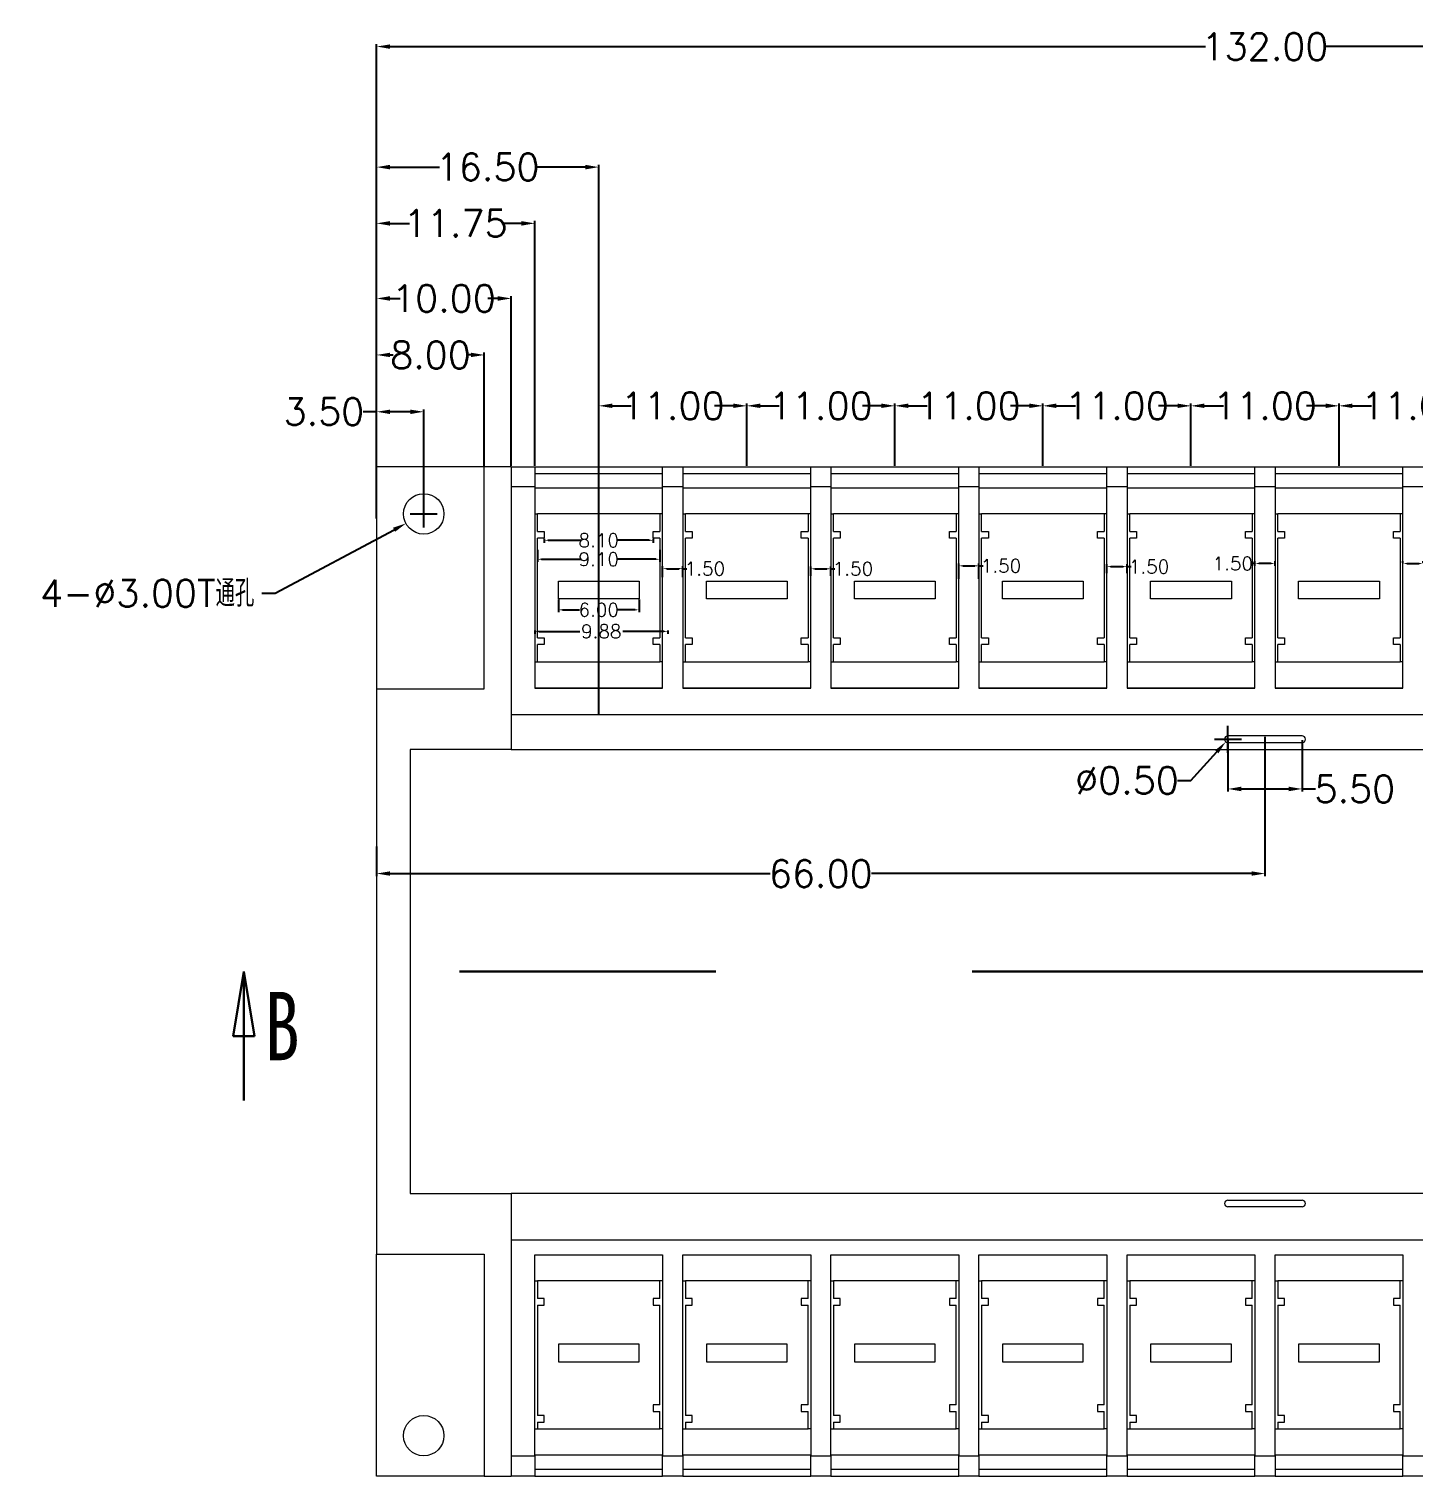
# Model space of a CAD drawing. Header units: inches. Extents: x 2858 to 4955, y 1126 to 1648.
# Drawn here: x 3045 to 3147.8, y 1425.4 to 1533 of the extents above; entities that cross this region are included whole.
import ezdxf

# ---------------------------------------------------------------- set-up
doc = ezdxf.new("R2010")
doc.units = ezdxf.units.IN
doc.header["$LTSCALE"] = 15
doc.linetypes.add('PHANTOM', pattern=[12.7, 6.35, -1.27, 1.27, -1.27, 1.27, -1.27])
doc.styles.add('SLDTEXTSTYLE0', font='TXT', dxfattribs={"width": 0.75})
doc.styles.get("Standard").update_dxf_attribs({"font": 'txt', "bigfont": 'gbcbig.shx'})
doc.dimstyles.new('1.5', dxfattribs={"dimtxt": 1, "dimasz": 0.3, "dimexe": 0.18, "dimexo": 0.0625, "dimgap": 0.09, "dimtad": 0, "dimtih": 1, "dimtoh": 1, "dimzin": 0, "dimdsep": 46, "dimtxsty": 'Standard', "dimcen": 0, "dimadec": 0, "dimazin": 2, "dimtfac": 1, "dimtofl": 0, "dimtmove": 0, "dimatfit": 3, "dimfxl": 1, "dimtolj": 1, "dimtzin": 0, "dimarcsym": 0})
doc.dimstyles.new('2.5', dxfattribs={"dimtxt": 2, "dimasz": 1, "dimexe": 0.18, "dimexo": 0.0625, "dimgap": 0.09, "dimtad": 0, "dimtih": 1, "dimtoh": 1, "dimzin": 0, "dimdsep": 46, "dimtxsty": 'Standard', "dimcen": 1, "dimadec": 0, "dimazin": 2, "dimtfac": 1, "dimtofl": 0, "dimtmove": 0, "dimatfit": 3, "dimfxl": 1, "dimtolj": 1, "dimtzin": 0, "dimarcsym": 0})

# ---------------------------------------------------------------- blocks, each defined once
blk = doc.blocks.new('_CLOSED')
at = {"color": 0, "linetype": 'ByBlock', "lineweight": -2}
for p, q in [((-1, 0.166667), (0, 0)), ((-1, 0.166667), (-1, -0.166667)), ((0, 0), (-1, -0.166667)), ((0, 0), (-1, 0))]:
    blk.add_line(p, q, dxfattribs=at)
blk = doc.blocks.new('*D391')
at = {"color": 0, "lineweight": -2}
for p, q in [((3070.83, 1500.49), (3070.83, 1531.84)), ((3071.83, 1531.66), (3132.41, 1531.66)), ((3201.83, 1531.66), (3141.25, 1531.66)), ((3202.83, 1499.3), (3202.83, 1531.84))]:
    blk.add_line(p, q, dxfattribs=at)
at = {"color": 0}
for points in [[(3071.83, 1531.82), (3071.83, 1531.49), (3070.83, 1531.66)], [(3201.83, 1531.82), (3201.83, 1531.49), (3202.83, 1531.66)]]:
    blk.add_solid(points, dxfattribs=at)
at = {"layer": 'Defpoints', "color": 0}
for p in [(3202.83, 1531.66), (3070.83, 1500.43), (3202.83, 1499.24)]:
    blk.add_point(p, dxfattribs=at)
at = {"color": 0, "insert": (3136.83, 1531.66), "char_height": 2, "attachment_point": 5}
blk.add_mtext('\\A1;132.00', dxfattribs=at)
blk = doc.blocks.new('*D392')
at = {"color": 0, "lineweight": -2}
for p, q in [((3070.83, 1504.52), (3069.83, 1504.52)), ((3070.83, 1496.59), (3070.83, 1504.7)), ((3073.33, 1504.52), (3071.83, 1504.52)), ((3074.33, 1496.99), (3074.33, 1504.7))]:
    blk.add_line(p, q, dxfattribs=at)
at = {"color": 0}
for points in [[(3071.83, 1504.68), (3071.83, 1504.35), (3070.83, 1504.52)], [(3073.33, 1504.68), (3073.33, 1504.35), (3074.33, 1504.52)]]:
    blk.add_solid(points, dxfattribs=at)
at = {"layer": 'Defpoints', "color": 0}
for p in [(3074.33, 1504.52), (3070.83, 1496.52), (3074.33, 1496.93)]:
    blk.add_point(p, dxfattribs=at)
at = {"color": 0, "insert": (3066.91, 1504.52), "char_height": 2, "attachment_point": 5}
blk.add_mtext('\\A1;3.50', dxfattribs=at)
blk = doc.blocks.new('*D395')
at = {"color": 0, "lineweight": -2}
for p, q in [((3070.83, 1500.7), (3070.83, 1508.92)), ((3078.83, 1500.49), (3078.83, 1508.92)), ((3071.83, 1508.74), (3072.07, 1508.74)), ((3077.83, 1508.74), (3077.59, 1508.74))]:
    blk.add_line(p, q, dxfattribs=at)
at = {"color": 0}
for points in [[(3071.83, 1508.91), (3071.83, 1508.58), (3070.83, 1508.74)], [(3077.83, 1508.91), (3077.83, 1508.58), (3078.83, 1508.74)]]:
    blk.add_solid(points, dxfattribs=at)
at = {"layer": 'Defpoints', "color": 0}
for p in [(3070.83, 1508.74), (3070.83, 1500.64), (3078.83, 1500.43)]:
    blk.add_point(p, dxfattribs=at)
at = {"color": 0, "insert": (3074.83, 1508.74), "char_height": 2, "attachment_point": 5}
blk.add_mtext('\\A1;8.00', dxfattribs=at)
blk = doc.blocks.new('*D396')
at = {"color": 0, "lineweight": -2}
for p, q in [((3070.83, 1510.78), (3070.83, 1513.12)), ((3080.83, 1500.49), (3080.83, 1513.12)), ((3071.83, 1512.94), (3072.57, 1512.94)), ((3079.83, 1512.94), (3079.09, 1512.94))]:
    blk.add_line(p, q, dxfattribs=at)
at = {"color": 0}
for points in [[(3071.83, 1513.11), (3071.83, 1512.77), (3070.83, 1512.94)], [(3079.83, 1513.11), (3079.83, 1512.77), (3080.83, 1512.94)]]:
    blk.add_solid(points, dxfattribs=at)
at = {"layer": 'Defpoints', "color": 0}
for p in [(3070.83, 1512.94), (3070.83, 1510.72), (3080.83, 1500.43)]:
    blk.add_point(p, dxfattribs=at)
at = {"color": 0, "insert": (3075.83, 1512.94), "char_height": 2, "attachment_point": 5}
blk.add_mtext('\\A1;10.00', dxfattribs=at)
blk = doc.blocks.new('*D397')
at = {"color": 0, "lineweight": -2}
for p, q in [((3087.33, 1500.49), (3087.33, 1505.14)), ((3088.33, 1504.96), (3089.74, 1504.96)), ((3097.33, 1504.96), (3095.92, 1504.96)), ((3098.33, 1500.49), (3098.33, 1505.14))]:
    blk.add_line(p, q, dxfattribs=at)
at = {"color": 0}
for points in [[(3088.33, 1505.13), (3088.33, 1504.8), (3087.33, 1504.96)], [(3097.33, 1505.13), (3097.33, 1504.8), (3098.33, 1504.96)]]:
    blk.add_solid(points, dxfattribs=at)
at = {"layer": 'Defpoints', "color": 0}
for p in [(3098.33, 1504.96), (3087.33, 1500.43), (3098.33, 1500.43)]:
    blk.add_point(p, dxfattribs=at)
at = {"color": 0, "insert": (3092.83, 1504.96), "char_height": 2, "attachment_point": 5}
blk.add_mtext('\\A1;11.00', dxfattribs=at)
blk = doc.blocks.new('*D398')
at = {"color": 0, "lineweight": -2}
for p, q in [((3098.33, 1500.49), (3098.33, 1505.14)), ((3099.33, 1504.96), (3100.74, 1504.96)), ((3108.33, 1504.96), (3106.92, 1504.96)), ((3109.33, 1500.49), (3109.33, 1505.14))]:
    blk.add_line(p, q, dxfattribs=at)
at = {"color": 0}
for points in [[(3099.33, 1505.13), (3099.33, 1504.8), (3098.33, 1504.96)], [(3108.33, 1505.13), (3108.33, 1504.8), (3109.33, 1504.96)]]:
    blk.add_solid(points, dxfattribs=at)
at = {"layer": 'Defpoints', "color": 0}
for p in [(3109.33, 1504.96), (3098.33, 1500.43), (3109.33, 1500.43)]:
    blk.add_point(p, dxfattribs=at)
at = {"color": 0, "insert": (3103.83, 1504.96), "char_height": 2, "attachment_point": 5}
blk.add_mtext('\\A1;11.00', dxfattribs=at)
blk = doc.blocks.new('*D399')
at = {"color": 0, "lineweight": -2}
for p, q in [((3109.33, 1500.49), (3109.33, 1505.14)), ((3110.33, 1504.96), (3111.74, 1504.96)), ((3119.33, 1504.96), (3117.92, 1504.96)), ((3120.33, 1500.49), (3120.33, 1505.14))]:
    blk.add_line(p, q, dxfattribs=at)
at = {"color": 0}
for points in [[(3110.33, 1505.13), (3110.33, 1504.8), (3109.33, 1504.96)], [(3119.33, 1505.13), (3119.33, 1504.8), (3120.33, 1504.96)]]:
    blk.add_solid(points, dxfattribs=at)
at = {"layer": 'Defpoints', "color": 0}
for p in [(3120.33, 1504.96), (3109.33, 1500.43), (3120.33, 1500.43)]:
    blk.add_point(p, dxfattribs=at)
at = {"color": 0, "insert": (3114.83, 1504.96), "char_height": 2, "attachment_point": 5}
blk.add_mtext('\\A1;11.00', dxfattribs=at)
blk = doc.blocks.new('*D400')
at = {"color": 0, "lineweight": -2}
for p, q in [((3120.33, 1500.49), (3120.33, 1505.14)), ((3121.33, 1504.96), (3122.74, 1504.96)), ((3130.33, 1504.96), (3128.92, 1504.96)), ((3131.33, 1500.49), (3131.33, 1505.14))]:
    blk.add_line(p, q, dxfattribs=at)
at = {"color": 0}
for points in [[(3121.33, 1505.13), (3121.33, 1504.8), (3120.33, 1504.96)], [(3130.33, 1505.13), (3130.33, 1504.8), (3131.33, 1504.96)]]:
    blk.add_solid(points, dxfattribs=at)
at = {"layer": 'Defpoints', "color": 0}
for p in [(3131.33, 1504.96), (3120.33, 1500.43), (3131.33, 1500.43)]:
    blk.add_point(p, dxfattribs=at)
at = {"color": 0, "insert": (3125.83, 1504.96), "char_height": 2, "attachment_point": 5}
blk.add_mtext('\\A1;11.00', dxfattribs=at)
blk = doc.blocks.new('*D401')
at = {"color": 0, "lineweight": -2}
for p, q in [((3131.33, 1500.55), (3131.33, 1505.14)), ((3132.33, 1504.96), (3133.74, 1504.96)), ((3141.33, 1504.96), (3139.92, 1504.96)), ((3142.33, 1500.49), (3142.33, 1505.14))]:
    blk.add_line(p, q, dxfattribs=at)
at = {"color": 0}
for points in [[(3132.33, 1505.13), (3132.33, 1504.8), (3131.33, 1504.96)], [(3141.33, 1505.13), (3141.33, 1504.8), (3142.33, 1504.96)]]:
    blk.add_solid(points, dxfattribs=at)
at = {"layer": 'Defpoints', "color": 0}
for p in [(3142.33, 1504.96), (3131.33, 1500.49), (3142.33, 1500.43)]:
    blk.add_point(p, dxfattribs=at)
at = {"color": 0, "insert": (3136.83, 1504.96), "char_height": 2, "attachment_point": 5}
blk.add_mtext('\\A1;11.00', dxfattribs=at)
blk = doc.blocks.new('*D402')
at = {"color": 0, "lineweight": -2}
for p, q in [((3142.33, 1500.55), (3142.33, 1505.14)), ((3143.33, 1504.96), (3144.74, 1504.96)), ((3152.33, 1504.96), (3150.92, 1504.96)), ((3153.33, 1500.49), (3153.33, 1505.14))]:
    blk.add_line(p, q, dxfattribs=at)
at = {"color": 0}
for points in [[(3143.33, 1505.13), (3143.33, 1504.8), (3142.33, 1504.96)], [(3152.33, 1505.13), (3152.33, 1504.8), (3153.33, 1504.96)]]:
    blk.add_solid(points, dxfattribs=at)
at = {"layer": 'Defpoints', "color": 0}
for p in [(3153.33, 1504.96), (3142.33, 1500.49), (3153.33, 1500.43)]:
    blk.add_point(p, dxfattribs=at)
at = {"color": 0, "insert": (3147.83, 1504.96), "char_height": 2, "attachment_point": 5}
blk.add_mtext('\\A1;11.00', dxfattribs=at)
blk = doc.blocks.new('*D406')
at = {"color": 0, "lineweight": -2}
for p, q in [((3070.83, 1516.23), (3070.83, 1518.7)), ((3071.83, 1518.52), (3073.28, 1518.52)), ((3081.58, 1518.52), (3080.13, 1518.52)), ((3082.58, 1500.49), (3082.58, 1518.7))]:
    blk.add_line(p, q, dxfattribs=at)
at = {"color": 0}
for points in [[(3071.83, 1518.69), (3071.83, 1518.35), (3070.83, 1518.52)], [(3081.58, 1518.69), (3081.58, 1518.35), (3082.58, 1518.52)]]:
    blk.add_solid(points, dxfattribs=at)
at = {"layer": 'Defpoints', "color": 0}
for p in [(3070.83, 1518.52), (3070.83, 1516.16), (3082.58, 1500.43)]:
    blk.add_point(p, dxfattribs=at)
at = {"color": 0, "insert": (3076.7, 1518.52), "char_height": 2, "attachment_point": 5}
blk.add_mtext('\\A1;11.75', dxfattribs=at)
blk = doc.blocks.new('*D407')
at = {"color": 0, "lineweight": -2}
for p, q in [((3083.28, 1495.07), (3083.28, 1494.79)), ((3083.58, 1494.97), (3085.99, 1494.97)), ((3091.08, 1494.97), (3088.67, 1494.97)), ((3091.38, 1495.07), (3091.38, 1494.79))]:
    blk.add_line(p, q, dxfattribs=at)
at = {"color": 0}
for points in [[(3083.58, 1495.02), (3083.58, 1494.92), (3083.28, 1494.97)], [(3091.08, 1495.02), (3091.08, 1494.92), (3091.38, 1494.97)]]:
    blk.add_solid(points, dxfattribs=at)
at = {"layer": 'Defpoints', "color": 0}
for p in [(3083.28, 1495.13), (3091.38, 1495.13), (3091.38, 1494.97)]:
    blk.add_point(p, dxfattribs=at)
at = {"color": 0, "insert": (3087.33, 1494.97), "char_height": 1, "attachment_point": 5}
blk.add_mtext('\\A1;8.10', dxfattribs=at)
blk = doc.blocks.new('*D408')
at = {"color": 0, "lineweight": -2}
for p, q in [((3082.78, 1494.25), (3082.78, 1493.38)), ((3091.88, 1494.25), (3091.88, 1493.38)), ((3083.08, 1493.56), (3085.99, 1493.56)), ((3091.58, 1493.56), (3088.67, 1493.56))]:
    blk.add_line(p, q, dxfattribs=at)
at = {"color": 0}
for points in [[(3083.08, 1493.61), (3083.08, 1493.51), (3082.78, 1493.56)], [(3091.58, 1493.61), (3091.58, 1493.51), (3091.88, 1493.56)]]:
    blk.add_solid(points, dxfattribs=at)
at = {"layer": 'Defpoints', "color": 0}
for p in [(3082.78, 1494.31), (3091.88, 1494.31), (3091.88, 1493.56)]:
    blk.add_point(p, dxfattribs=at)
at = {"color": 0, "insert": (3087.33, 1493.56), "char_height": 1, "attachment_point": 5}
blk.add_mtext('\\A1;9.10', dxfattribs=at)
blk = doc.blocks.new('*D409')
at = {"color": 0, "lineweight": -2}
for p, q in [((3082.58, 1488.27), (3082.58, 1488.02)), ((3082.88, 1488.2), (3085.93, 1488.2)), ((3092.16, 1488.2), (3089.11, 1488.2)), ((3092.46, 1488.27), (3092.46, 1488.02))]:
    blk.add_line(p, q, dxfattribs=at)
at = {"color": 0}
for points in [[(3082.88, 1488.25), (3082.88, 1488.15), (3082.58, 1488.2)], [(3092.16, 1488.25), (3092.16, 1488.15), (3092.46, 1488.2)]]:
    blk.add_solid(points, dxfattribs=at)
at = {"layer": 'Defpoints', "color": 0}
for p in [(3082.58, 1488.33), (3092.46, 1488.33), (3092.46, 1488.2)]:
    blk.add_point(p, dxfattribs=at)
at = {"color": 0, "insert": (3087.52, 1488.2), "char_height": 1, "attachment_point": 5}
blk.add_mtext('\\A1;9.88', dxfattribs=at)
blk = doc.blocks.new('*D410')
at = {"color": 0, "lineweight": -2}
for p, q in [((3084.33, 1490.57), (3084.33, 1489.62)), ((3090.33, 1490.57), (3090.33, 1489.62)), ((3084.63, 1489.8), (3085.91, 1489.8)), ((3090.03, 1489.8), (3088.75, 1489.8))]:
    blk.add_line(p, q, dxfattribs=at)
at = {"color": 0}
for points in [[(3084.63, 1489.85), (3084.63, 1489.75), (3084.33, 1489.8)], [(3090.03, 1489.85), (3090.03, 1489.75), (3090.33, 1489.8)]]:
    blk.add_solid(points, dxfattribs=at)
at = {"layer": 'Defpoints', "color": 0}
for p in [(3084.33, 1490.63), (3090.33, 1490.63), (3090.33, 1489.8)]:
    blk.add_point(p, dxfattribs=at)
at = {"color": 0, "insert": (3087.33, 1489.8), "char_height": 1, "attachment_point": 5}
blk.add_mtext('\\A1;6.00', dxfattribs=at)
blk = doc.blocks.new('*D411')
at = {"color": 0, "lineweight": -2}
for p, q in [((3092.08, 1492.23), (3092.08, 1493.04)), ((3092.38, 1492.86), (3093.28, 1492.86)), ((3093.58, 1492.23), (3093.58, 1493.04)), ((3093.58, 1492.86), (3093.88, 1492.86))]:
    blk.add_line(p, q, dxfattribs=at)
at = {"color": 0}
for points in [[(3092.38, 1492.91), (3092.38, 1492.81), (3092.08, 1492.86)], [(3093.28, 1492.91), (3093.28, 1492.81), (3093.58, 1492.86)]]:
    blk.add_solid(points, dxfattribs=at)
at = {"layer": 'Defpoints', "color": 0}
for p in [(3093.58, 1492.86), (3092.08, 1492.17), (3093.58, 1492.17)]:
    blk.add_point(p, dxfattribs=at)
at = {"color": 0, "insert": (3095.22, 1492.86), "char_height": 1, "attachment_point": 5}
blk.add_mtext('\\A1;1.50', dxfattribs=at)
blk = doc.blocks.new('*D412')
at = {"color": 0, "lineweight": -2}
for p, q in [((3103.08, 1492.32), (3103.08, 1493.03)), ((3103.38, 1492.85), (3104.28, 1492.85)), ((3104.58, 1492.32), (3104.58, 1493.03)), ((3104.58, 1492.85), (3104.88, 1492.85))]:
    blk.add_line(p, q, dxfattribs=at)
at = {"color": 0}
for points in [[(3103.38, 1492.9), (3103.38, 1492.8), (3103.08, 1492.85)], [(3104.28, 1492.9), (3104.28, 1492.8), (3104.58, 1492.85)]]:
    blk.add_solid(points, dxfattribs=at)
at = {"layer": 'Defpoints', "color": 0}
for p in [(3104.58, 1492.85), (3103.08, 1492.26), (3104.58, 1492.26)]:
    blk.add_point(p, dxfattribs=at)
at = {"color": 0, "insert": (3106.22, 1492.85), "char_height": 1, "attachment_point": 5}
blk.add_mtext('\\A1;1.50', dxfattribs=at)
blk = doc.blocks.new('*D413')
at = {"color": 0, "lineweight": -2}
for p, q in [((3114.08, 1492.11), (3114.08, 1493.25)), ((3114.38, 1493.07), (3115.28, 1493.07)), ((3115.58, 1492.11), (3115.58, 1493.25)), ((3115.58, 1493.07), (3115.88, 1493.07))]:
    blk.add_line(p, q, dxfattribs=at)
at = {"color": 0}
for points in [[(3114.38, 1493.12), (3114.38, 1493.02), (3114.08, 1493.07)], [(3115.28, 1493.12), (3115.28, 1493.02), (3115.58, 1493.07)]]:
    blk.add_solid(points, dxfattribs=at)
at = {"layer": 'Defpoints', "color": 0}
for p in [(3115.58, 1493.07), (3114.08, 1492.05), (3115.58, 1492.05)]:
    blk.add_point(p, dxfattribs=at)
at = {"color": 0, "insert": (3117.22, 1493.07), "char_height": 1, "attachment_point": 5}
blk.add_mtext('\\A1;1.50', dxfattribs=at)
blk = doc.blocks.new('*D414')
at = {"color": 0, "lineweight": -2}
for p, q in [((3125.08, 1492.53), (3125.08, 1493.19)), ((3125.38, 1493.01), (3126.28, 1493.01)), ((3126.58, 1492.53), (3126.58, 1493.19)), ((3126.58, 1493.01), (3126.88, 1493.01))]:
    blk.add_line(p, q, dxfattribs=at)
at = {"color": 0}
for points in [[(3125.38, 1493.06), (3125.38, 1492.96), (3125.08, 1493.01)], [(3126.28, 1493.06), (3126.28, 1492.96), (3126.58, 1493.01)]]:
    blk.add_solid(points, dxfattribs=at)
at = {"layer": 'Defpoints', "color": 0}
for p in [(3126.58, 1493.01), (3125.08, 1492.47), (3126.58, 1492.47)]:
    blk.add_point(p, dxfattribs=at)
at = {"color": 0, "insert": (3128.22, 1493.01), "char_height": 1, "attachment_point": 5}
blk.add_mtext('\\A1;1.50', dxfattribs=at)
blk = doc.blocks.new('*D415')
at = {"color": 0, "lineweight": -2}
for p, q in [((3136.08, 1493.24), (3135.78, 1493.24)), ((3136.08, 1493.08), (3136.08, 1493.42)), ((3137.28, 1493.24), (3136.38, 1493.24)), ((3137.58, 1493.08), (3137.58, 1493.42))]:
    blk.add_line(p, q, dxfattribs=at)
at = {"color": 0}
for points in [[(3136.38, 1493.29), (3136.38, 1493.19), (3136.08, 1493.24)], [(3137.28, 1493.29), (3137.28, 1493.19), (3137.58, 1493.24)]]:
    blk.add_solid(points, dxfattribs=at)
at = {"layer": 'Defpoints', "color": 0}
for p in [(3136.08, 1493.24), (3136.08, 1493.01), (3137.58, 1493.01)]:
    blk.add_point(p, dxfattribs=at)
at = {"color": 0, "insert": (3134.44, 1493.24), "char_height": 1, "attachment_point": 5}
blk.add_mtext('\\A1;1.50', dxfattribs=at)
blk = doc.blocks.new('*D416')
at = {"color": 0, "lineweight": -2}
for p, q in [((3147.08, 1493.3), (3147.08, 1493.42)), ((3147.38, 1493.24), (3148.28, 1493.24)), ((3148.58, 1493.3), (3148.58, 1493.42)), ((3148.58, 1493.24), (3148.88, 1493.24))]:
    blk.add_line(p, q, dxfattribs=at)
at = {"color": 0}
for points in [[(3147.38, 1493.29), (3147.38, 1493.19), (3147.08, 1493.24)], [(3148.28, 1493.29), (3148.28, 1493.19), (3148.58, 1493.24)]]:
    blk.add_solid(points, dxfattribs=at)
at = {"layer": 'Defpoints', "color": 0}
for p in [(3147.08, 1493.24), (3148.58, 1493.24), (3148.58, 1493.24)]:
    blk.add_point(p, dxfattribs=at)
at = {"color": 0, "insert": (3150.22, 1493.24), "char_height": 1, "attachment_point": 5}
blk.add_mtext('\\A1;1.50', dxfattribs=at)
blk = doc.blocks.new('*D420')
at = {"color": 0, "lineweight": -2}
for p, q in [((3070.83, 1498.81), (3070.83, 1522.88)), ((3087.33, 1500.55), (3087.33, 1522.88)), ((3071.83, 1522.7), (3075.49, 1522.7)), ((3086.33, 1522.7), (3082.67, 1522.7))]:
    blk.add_line(p, q, dxfattribs=at)
at = {"color": 0}
for points in [[(3071.83, 1522.87), (3071.83, 1522.53), (3070.83, 1522.7)], [(3086.33, 1522.87), (3086.33, 1522.53), (3087.33, 1522.7)]]:
    blk.add_solid(points, dxfattribs=at)
at = {"layer": 'Defpoints', "color": 0}
for p in [(3070.83, 1522.7), (3087.33, 1500.49), (3070.83, 1498.75)]:
    blk.add_point(p, dxfattribs=at)
at = {"color": 0, "insert": (3079.08, 1522.7), "char_height": 2, "attachment_point": 5}
blk.add_mtext('\\A1;16.50', dxfattribs=at)
blk = doc.blocks.new('*D421')
at = {"color": 0, "lineweight": -2}
for p, q in [((3074.33, 1495.93), (3074.33, 1497.93)), ((3073.33, 1496.93), (3075.33, 1496.93)), ((3063.29, 1491.03), (3072.13, 1495.75)), ((3062.29, 1491.03), (3063.29, 1491.03))]:
    blk.add_line(p, q, dxfattribs=at)
at = {"color": 0}
blk.add_solid([(3072.05, 1495.9), (3072.2, 1495.6), (3073.01, 1496.22)], dxfattribs=at)
at = {"layer": 'Defpoints', "color": 0}
for p in [(3075.65, 1497.64), (3073.01, 1496.22)]:
    blk.add_point(p, dxfattribs=at)
at = {"color": 0, "insert": (3053.79, 1491.03), "char_height": 2, "attachment_point": 5}
blk.add_mtext('\\A1;4-∅3.00T通孔', dxfattribs=at)
blk = doc.blocks.new('*D450')
at = {"color": 0, "lineweight": -2}
for p, q in [((3136.83, 1480.37), (3136.83, 1470.02)), ((3070.83, 1472.21), (3070.83, 1470.02)), ((3071.83, 1470.2), (3100.07, 1470.2)), ((3135.83, 1470.2), (3107.59, 1470.2))]:
    blk.add_line(p, q, dxfattribs=at)
at = {"color": 0}
for points in [[(3071.83, 1470.37), (3071.83, 1470.04), (3070.83, 1470.2)], [(3135.83, 1470.37), (3135.83, 1470.04), (3136.83, 1470.2)]]:
    blk.add_solid(points, dxfattribs=at)
at = {"layer": 'Defpoints', "color": 0}
for p in [(3136.83, 1480.43), (3070.83, 1472.27), (3070.83, 1470.2)]:
    blk.add_point(p, dxfattribs=at)
at = {"color": 0, "insert": (3103.83, 1470.2), "char_height": 2, "attachment_point": 5}
blk.add_mtext('\\A1;66.00', dxfattribs=at)
blk = doc.blocks.new('*D451')
at = {"color": 0, "lineweight": -2}
for p, q in [((3134.08, 1480.12), (3134.08, 1476.31)), ((3139.58, 1480.12), (3139.58, 1476.31)), ((3135.08, 1476.49), (3138.58, 1476.49)), ((3139.58, 1476.49), (3140.58, 1476.49))]:
    blk.add_line(p, q, dxfattribs=at)
at = {"color": 0}
for points in [[(3135.08, 1476.66), (3135.08, 1476.32), (3134.08, 1476.49)], [(3138.58, 1476.66), (3138.58, 1476.32), (3139.58, 1476.49)]]:
    blk.add_solid(points, dxfattribs=at)
at = {"layer": 'Defpoints', "color": 0}
for p in [(3134.08, 1480.18), (3139.58, 1480.18), (3139.58, 1476.49)]:
    blk.add_point(p, dxfattribs=at)
at = {"color": 0, "insert": (3143.5, 1476.49), "char_height": 2, "attachment_point": 5}
blk.add_mtext('\\A1;5.50', dxfattribs=at)
blk = doc.blocks.new('*D452')
at = {"color": 0, "lineweight": -2}
for p, q in [((3134.08, 1479.18), (3134.08, 1481.18)), ((3133.08, 1480.18), (3135.08, 1480.18)), ((3131.33, 1477.12), (3133.25, 1479.25)), ((3130.33, 1477.12), (3131.33, 1477.12))]:
    blk.add_line(p, q, dxfattribs=at)
at = {"color": 0}
blk.add_solid([(3133.12, 1479.36), (3133.37, 1479.14), (3133.91, 1479.99)], dxfattribs=at)
at = {"layer": 'Defpoints', "color": 0}
for p in [(3133.91, 1479.99), (3134.25, 1480.37)]:
    blk.add_point(p, dxfattribs=at)
at = {"color": 0, "insert": (3126.58, 1477.12), "char_height": 2, "attachment_point": 5}
blk.add_mtext('\\A1;∅0.50', dxfattribs=at)

msp = doc.modelspace()

# ---------------------------------------------------------------- linework, layer by layer
at = {"color": 1}
msp.add_line((3087.33, 1481.988), (3087.33, 1502.43), dxfattribs=at)
at = {"color": 7, "linetype": 'Continuous', "lineweight": 15}
for p, q in [((3078.83, 1500.43), (3070.83, 1500.43)), ((3070.83, 1500.43), (3070.83, 1483.93)), ((3078.83, 1483.93), (3078.83, 1500.43)), ((3080.83, 1500.43), (3078.83, 1500.43)), ((3080.83, 1500.43), (3080.83, 1479.43)), ((3080.83, 1500.43), (3082.58, 1500.43)), ((3082.58, 1500.43), (3082.58, 1498.93)), ((3082.58, 1500.43), (3092.08, 1500.43)), ((3092.08, 1500.43), (3093.58, 1500.43)), ((3092.08, 1498.93), (3092.08, 1500.43)), ((3093.58, 1500.43), (3093.58, 1498.93)), ((3093.58, 1500.43), (3103.08, 1500.43)), ((3103.08, 1500.43), (3104.58, 1500.43)), ((3103.08, 1498.93), (3103.08, 1500.43)), ((3104.58, 1500.43), (3104.58, 1498.93)), ((3104.58, 1500.43), (3114.08, 1500.43)), ((3114.08, 1500.43), (3115.58, 1500.43)), ((3114.08, 1498.93), (3114.08, 1500.43)), ((3115.58, 1500.43), (3115.58, 1498.93)), ((3115.58, 1500.43), (3125.08, 1500.43)), ((3125.08, 1500.43), (3126.58, 1500.43)), ((3125.08, 1498.93), (3125.08, 1500.43)), ((3126.58, 1500.43), (3126.58, 1498.93)), ((3126.58, 1500.43), (3136.08, 1500.43)), ((3136.08, 1500.43), (3137.58, 1500.43)), ((3136.08, 1498.93), (3136.08, 1500.43)), ((3137.58, 1500.43), (3137.58, 1498.93)), ((3137.58, 1500.43), (3147.08, 1500.43)), ((3147.08, 1500.43), (3148.58, 1500.43)), ((3147.08, 1498.93), (3147.08, 1500.43)), ((3082.58, 1499.93), (3092.08, 1499.93)), ((3093.58, 1499.93), (3103.08, 1499.93)), ((3104.58, 1499.93), (3114.08, 1499.93)), ((3115.58, 1499.93), (3125.08, 1499.93)), ((3126.58, 1499.93), (3136.08, 1499.93)), ((3137.58, 1499.93), (3147.08, 1499.93)), ((3082.58, 1498.93), (3080.83, 1498.93)), ((3082.58, 1498.93), (3082.58, 1483.988)), ((3082.58, 1498.87), (3092.08, 1498.87)), ((3092.08, 1483.988), (3092.08, 1498.93)), ((3093.58, 1498.93), (3092.08, 1498.93)), ((3093.58, 1498.93), (3093.58, 1483.988)), ((3093.58, 1498.87), (3103.08, 1498.87)), ((3103.08, 1483.988), (3103.08, 1498.93)), ((3104.58, 1498.93), (3103.08, 1498.93)), ((3104.58, 1498.93), (3104.58, 1483.988)), ((3104.58, 1498.87), (3114.08, 1498.87)), ((3114.08, 1483.988), (3114.08, 1498.93)), ((3115.58, 1498.93), (3114.08, 1498.93)), ((3115.58, 1498.93), (3115.58, 1483.988)), ((3115.58, 1498.87), (3125.08, 1498.87)), ((3125.08, 1483.988), (3125.08, 1498.93)), ((3126.58, 1498.93), (3125.08, 1498.93)), ((3126.58, 1498.93), (3126.58, 1483.988)), ((3126.58, 1498.87), (3136.08, 1498.87)), ((3137.58, 1498.93), (3136.08, 1498.93)), ((3136.08, 1483.988), (3136.08, 1498.93)), ((3137.58, 1498.93), (3137.58, 1483.988)), ((3137.58, 1498.87), (3147.08, 1498.87)), ((3148.58, 1498.93), (3147.08, 1498.93)), ((3147.08, 1483.988), (3147.08, 1498.93)), ((3082.58, 1496.93), (3082.78, 1496.93)), ((3091.88, 1496.93), (3082.78, 1496.93)), ((3082.78, 1495.63), (3082.78, 1496.93)), ((3092.08, 1496.93), (3091.88, 1496.93)), ((3091.88, 1496.93), (3091.88, 1495.63)), ((3093.58, 1496.93), (3093.78, 1496.93)), ((3102.88, 1496.93), (3093.78, 1496.93)), ((3093.78, 1495.63), (3093.78, 1496.93)), ((3103.08, 1496.93), (3102.88, 1496.93)), ((3102.88, 1496.93), (3102.88, 1495.63)), ((3104.58, 1496.93), (3104.78, 1496.93)), ((3113.88, 1496.93), (3104.78, 1496.93)), ((3104.78, 1495.63), (3104.78, 1496.93)), ((3114.08, 1496.93), (3113.88, 1496.93)), ((3113.88, 1496.93), (3113.88, 1495.63)), ((3115.58, 1496.93), (3115.78, 1496.93)), ((3124.88, 1496.93), (3115.78, 1496.93)), ((3115.78, 1495.63), (3115.78, 1496.93)), ((3125.08, 1496.93), (3124.88, 1496.93)), ((3124.88, 1496.93), (3124.88, 1495.63)), ((3126.58, 1496.93), (3126.78, 1496.93)), ((3135.88, 1496.93), (3126.78, 1496.93)), ((3126.78, 1495.63), (3126.78, 1496.93)), ((3136.08, 1496.93), (3135.88, 1496.93)), ((3135.88, 1496.93), (3135.88, 1495.63)), ((3137.58, 1496.93), (3137.78, 1496.93)), ((3146.88, 1496.93), (3137.78, 1496.93)), ((3137.78, 1495.63), (3137.78, 1496.93)), ((3147.08, 1496.93), (3146.88, 1496.93)), ((3146.88, 1496.93), (3146.88, 1495.63)), ((3082.78, 1495.63), (3083.28, 1495.63)), ((3083.28, 1495.13), (3082.78, 1495.13)), ((3082.78, 1487.73), (3082.78, 1495.13)), ((3083.28, 1495.63), (3083.28, 1495.13)), ((3091.38, 1495.63), (3091.88, 1495.63)), ((3091.38, 1495.13), (3091.38, 1495.63)), ((3091.88, 1495.13), (3091.38, 1495.13)), ((3091.88, 1495.13), (3091.88, 1487.73)), ((3093.78, 1495.63), (3094.28, 1495.63)), ((3093.78, 1487.73), (3093.78, 1495.13)), ((3094.28, 1495.13), (3093.78, 1495.13)), ((3094.28, 1495.63), (3094.28, 1495.13)), ((3102.38, 1495.13), (3102.38, 1495.63)), ((3102.38, 1495.63), (3102.88, 1495.63)), ((3102.88, 1495.13), (3102.38, 1495.13)), ((3102.88, 1495.13), (3102.88, 1487.73)), ((3104.78, 1495.63), (3105.28, 1495.63)), ((3105.28, 1495.13), (3104.78, 1495.13)), ((3104.78, 1487.73), (3104.78, 1495.13)), ((3105.28, 1495.63), (3105.28, 1495.13)), ((3113.38, 1495.13), (3113.38, 1495.63)), ((3113.38, 1495.63), (3113.88, 1495.63)), ((3113.88, 1495.13), (3113.38, 1495.13)), ((3113.88, 1495.13), (3113.88, 1487.73)), ((3115.78, 1495.63), (3116.28, 1495.63)), ((3116.28, 1495.13), (3115.78, 1495.13)), ((3115.78, 1487.73), (3115.78, 1495.13)), ((3116.28, 1495.63), (3116.28, 1495.13)), ((3124.38, 1495.13), (3124.38, 1495.63)), ((3124.38, 1495.63), (3124.88, 1495.63)), ((3124.88, 1495.13), (3124.38, 1495.13)), ((3124.88, 1495.13), (3124.88, 1487.73)), ((3126.78, 1495.63), (3127.28, 1495.63)), ((3127.28, 1495.13), (3126.78, 1495.13)), ((3126.78, 1487.73), (3126.78, 1495.13)), ((3127.28, 1495.63), (3127.28, 1495.13)), ((3135.38, 1495.13), (3135.38, 1495.63)), ((3135.38, 1495.63), (3135.88, 1495.63)), ((3135.88, 1495.13), (3135.38, 1495.13)), ((3135.88, 1495.13), (3135.88, 1487.73)), ((3137.78, 1495.63), (3138.28, 1495.63)), ((3138.28, 1495.13), (3137.78, 1495.13)), ((3137.78, 1487.73), (3137.78, 1495.13)), ((3138.28, 1495.63), (3138.28, 1495.13)), ((3146.38, 1495.13), (3146.38, 1495.63)), ((3146.38, 1495.63), (3146.88, 1495.63)), ((3146.88, 1495.13), (3146.38, 1495.13)), ((3146.88, 1495.13), (3146.88, 1487.73)), ((3084.33, 1491.93), (3090.33, 1491.93)), ((3084.33, 1490.63), (3084.33, 1491.93)), ((3090.33, 1491.93), (3090.33, 1490.63)), ((3095.33, 1491.93), (3101.33, 1491.93)), ((3095.33, 1490.63), (3095.33, 1491.93)), ((3101.33, 1491.93), (3101.33, 1490.63)), ((3106.33, 1491.93), (3112.33, 1491.93)), ((3106.33, 1490.63), (3106.33, 1491.93)), ((3112.33, 1491.93), (3112.33, 1490.63)), ((3117.33, 1491.93), (3123.33, 1491.93)), ((3117.33, 1490.63), (3117.33, 1491.93)), ((3123.33, 1491.93), (3123.33, 1490.63)), ((3128.33, 1491.93), (3134.33, 1491.93)), ((3128.33, 1490.63), (3128.33, 1491.93)), ((3134.33, 1491.93), (3134.33, 1490.63)), ((3139.33, 1491.93), (3145.33, 1491.93)), ((3139.33, 1490.63), (3139.33, 1491.93)), ((3145.33, 1491.93), (3145.33, 1490.63)), ((3090.33, 1490.63), (3084.33, 1490.63)), ((3101.33, 1490.63), (3095.33, 1490.63)), ((3112.33, 1490.63), (3106.33, 1490.63)), ((3123.33, 1490.63), (3117.33, 1490.63)), ((3134.33, 1490.63), (3128.33, 1490.63)), ((3145.33, 1490.63), (3139.33, 1490.63)), ((3082.78, 1487.73), (3083.28, 1487.73)), ((3083.28, 1487.73), (3083.28, 1487.23)), ((3091.38, 1487.23), (3091.38, 1487.73)), ((3091.38, 1487.73), (3091.88, 1487.73)), ((3093.78, 1487.73), (3094.28, 1487.73)), ((3094.28, 1487.73), (3094.28, 1487.23)), ((3102.38, 1487.73), (3102.88, 1487.73)), ((3102.38, 1487.23), (3102.38, 1487.73)), ((3104.78, 1487.73), (3105.28, 1487.73)), ((3105.28, 1487.73), (3105.28, 1487.23)), ((3113.38, 1487.23), (3113.38, 1487.73)), ((3113.38, 1487.73), (3113.88, 1487.73)), ((3115.78, 1487.73), (3116.28, 1487.73)), ((3116.28, 1487.73), (3116.28, 1487.23)), ((3124.38, 1487.23), (3124.38, 1487.73)), ((3124.38, 1487.73), (3124.88, 1487.73)), ((3126.78, 1487.73), (3127.28, 1487.73)), ((3127.28, 1487.73), (3127.28, 1487.23)), ((3135.38, 1487.23), (3135.38, 1487.73)), ((3135.38, 1487.73), (3135.88, 1487.73)), ((3137.78, 1487.73), (3138.28, 1487.73)), ((3138.28, 1487.73), (3138.28, 1487.23)), ((3146.38, 1487.23), (3146.38, 1487.73)), ((3146.38, 1487.73), (3146.88, 1487.73)), ((3083.28, 1487.23), (3082.78, 1487.23)), ((3082.78, 1485.93), (3082.78, 1487.23)), ((3091.88, 1487.23), (3091.38, 1487.23)), ((3091.88, 1487.23), (3091.88, 1485.93)), ((3094.28, 1487.23), (3093.78, 1487.23)), ((3093.78, 1485.93), (3093.78, 1487.23)), ((3102.88, 1487.23), (3102.38, 1487.23)), ((3102.88, 1487.23), (3102.88, 1485.93)), ((3105.28, 1487.23), (3104.78, 1487.23)), ((3104.78, 1485.93), (3104.78, 1487.23)), ((3113.88, 1487.23), (3113.38, 1487.23)), ((3113.88, 1487.23), (3113.88, 1485.93)), ((3116.28, 1487.23), (3115.78, 1487.23)), ((3115.78, 1485.93), (3115.78, 1487.23)), ((3124.88, 1487.23), (3124.38, 1487.23)), ((3124.88, 1487.23), (3124.88, 1485.93)), ((3127.28, 1487.23), (3126.78, 1487.23)), ((3126.78, 1485.93), (3126.78, 1487.23)), ((3135.88, 1487.23), (3135.38, 1487.23)), ((3135.88, 1487.23), (3135.88, 1485.93)), ((3138.28, 1487.23), (3137.78, 1487.23)), ((3137.78, 1485.93), (3137.78, 1487.23)), ((3146.88, 1487.23), (3146.38, 1487.23)), ((3146.88, 1487.23), (3146.88, 1485.93)), ((3082.58, 1485.93), (3082.78, 1485.93)), ((3082.78, 1485.93), (3091.88, 1485.93)), ((3092.08, 1485.93), (3091.88, 1485.93)), ((3093.58, 1485.93), (3093.78, 1485.93)), ((3093.78, 1485.93), (3102.88, 1485.93)), ((3103.08, 1485.93), (3102.88, 1485.93)), ((3104.58, 1485.93), (3104.78, 1485.93)), ((3104.78, 1485.93), (3113.88, 1485.93)), ((3114.08, 1485.93), (3113.88, 1485.93)), ((3115.58, 1485.93), (3115.78, 1485.93)), ((3115.78, 1485.93), (3124.88, 1485.93)), ((3125.08, 1485.93), (3124.88, 1485.93)), ((3126.58, 1485.93), (3126.78, 1485.93)), ((3126.78, 1485.93), (3135.88, 1485.93)), ((3136.08, 1485.93), (3135.88, 1485.93)), ((3137.58, 1485.93), (3137.78, 1485.93)), ((3137.78, 1485.93), (3146.88, 1485.93)), ((3147.08, 1485.93), (3146.88, 1485.93)), ((3070.83, 1483.93), (3070.83, 1441.93)), ((3070.83, 1483.93), (3078.83, 1483.93)), ((3092.08, 1483.99), (3082.58, 1483.99)), ((3082.58, 1483.988), (3092.08, 1483.988)), ((3103.08, 1483.99), (3093.58, 1483.99)), ((3093.58, 1483.988), (3103.08, 1483.988)), ((3114.08, 1483.99), (3104.58, 1483.99)), ((3104.58, 1483.988), (3114.08, 1483.988)), ((3125.08, 1483.99), (3115.58, 1483.99)), ((3115.58, 1483.988), (3125.08, 1483.988)), ((3136.08, 1483.99), (3126.58, 1483.99)), ((3126.58, 1483.988), (3136.08, 1483.988)), ((3147.08, 1483.99), (3137.58, 1483.99)), ((3137.58, 1483.988), (3147.08, 1483.988)), ((3192.83, 1481.988), (3080.83, 1481.988)), ((3139.58, 1480.43), (3134.08, 1480.43)), ((3134.08, 1479.93), (3139.58, 1479.93)), ((3080.83, 1479.43), (3073.33, 1479.43)), ((3073.33, 1479.43), (3073.33, 1446.43)), ((3080.83, 1479.43), (3192.83, 1479.43)), ((3073.33, 1446.43), (3080.83, 1446.43)), ((3080.83, 1446.43), (3080.83, 1425.43)), ((3192.83, 1446.43), (3080.83, 1446.43)), ((3134.08, 1445.93), (3139.58, 1445.93)), ((3139.58, 1445.43), (3134.08, 1445.43)), ((3080.83, 1442.988), (3192.83, 1442.988)), ((3070.83, 1441.93), (3078.83, 1441.93)), ((3070.83, 1425.43), (3070.83, 1441.93)), ((3078.83, 1441.93), (3078.83, 1425.43)), ((3082.58, 1441.871), (3092.08, 1441.871)), ((3082.58, 1426.93), (3082.58, 1441.871)), ((3082.58, 1441.87), (3092.08, 1441.87)), ((3092.08, 1441.871), (3092.08, 1426.93)), ((3093.58, 1441.871), (3103.08, 1441.871)), ((3093.58, 1426.93), (3093.58, 1441.871)), ((3093.58, 1441.87), (3103.08, 1441.87)), ((3103.08, 1441.871), (3103.08, 1426.93)), ((3104.58, 1441.871), (3114.08, 1441.871)), ((3104.58, 1426.93), (3104.58, 1441.871)), ((3104.58, 1441.87), (3114.08, 1441.87)), ((3114.08, 1441.871), (3114.08, 1426.93)), ((3115.58, 1441.871), (3125.08, 1441.871)), ((3115.58, 1426.93), (3115.58, 1441.871)), ((3115.58, 1441.87), (3125.08, 1441.87)), ((3125.08, 1441.871), (3125.08, 1426.93)), ((3126.58, 1441.871), (3136.08, 1441.871)), ((3126.58, 1426.93), (3126.58, 1441.871)), ((3126.58, 1441.87), (3136.08, 1441.87)), ((3136.08, 1441.871), (3136.08, 1426.93)), ((3137.58, 1441.871), (3147.08, 1441.871)), ((3137.58, 1426.93), (3137.58, 1441.871)), ((3137.58, 1441.87), (3147.08, 1441.87)), ((3147.08, 1441.871), (3147.08, 1426.93)), ((3082.58, 1439.93), (3082.78, 1439.93)), ((3091.88, 1439.93), (3082.78, 1439.93)), ((3082.78, 1439.93), (3082.78, 1438.63)), ((3092.08, 1439.93), (3091.88, 1439.93)), ((3091.88, 1438.63), (3091.88, 1439.93)), ((3093.58, 1439.93), (3093.78, 1439.93)), ((3102.88, 1439.93), (3093.78, 1439.93)), ((3093.78, 1439.93), (3093.78, 1438.63)), ((3103.08, 1439.93), (3102.88, 1439.93)), ((3102.88, 1438.63), (3102.88, 1439.93)), ((3104.58, 1439.93), (3104.78, 1439.93)), ((3113.88, 1439.93), (3104.78, 1439.93)), ((3104.78, 1439.93), (3104.78, 1438.63)), ((3114.08, 1439.93), (3113.88, 1439.93)), ((3113.88, 1438.63), (3113.88, 1439.93)), ((3115.58, 1439.93), (3115.78, 1439.93)), ((3124.88, 1439.93), (3115.78, 1439.93)), ((3115.78, 1439.93), (3115.78, 1438.63)), ((3125.08, 1439.93), (3124.88, 1439.93)), ((3124.88, 1438.63), (3124.88, 1439.93)), ((3126.58, 1439.93), (3126.78, 1439.93)), ((3135.88, 1439.93), (3126.78, 1439.93)), ((3126.78, 1439.93), (3126.78, 1438.63)), ((3136.08, 1439.93), (3135.88, 1439.93)), ((3135.88, 1438.63), (3135.88, 1439.93)), ((3137.58, 1439.93), (3137.78, 1439.93)), ((3146.88, 1439.93), (3137.78, 1439.93)), ((3137.78, 1439.93), (3137.78, 1438.63)), ((3147.08, 1439.93), (3146.88, 1439.93)), ((3146.88, 1438.63), (3146.88, 1439.93)), ((3083.28, 1438.63), (3082.78, 1438.63)), ((3082.78, 1438.13), (3083.28, 1438.13)), ((3082.78, 1438.13), (3082.78, 1429.93)), ((3083.28, 1438.13), (3083.28, 1438.63)), ((3091.38, 1438.63), (3091.38, 1438.13)), ((3091.88, 1438.63), (3091.38, 1438.63)), ((3091.38, 1438.13), (3091.88, 1438.13)), ((3091.88, 1430.73), (3091.88, 1438.13)), ((3094.28, 1438.63), (3093.78, 1438.63)), ((3093.78, 1438.13), (3094.28, 1438.13)), ((3093.78, 1438.13), (3093.78, 1429.93)), ((3094.28, 1438.13), (3094.28, 1438.63)), ((3102.38, 1438.63), (3102.38, 1438.13)), ((3102.88, 1438.63), (3102.38, 1438.63)), ((3102.38, 1438.13), (3102.88, 1438.13)), ((3102.88, 1430.73), (3102.88, 1438.13)), ((3105.28, 1438.63), (3104.78, 1438.63)), ((3104.78, 1438.13), (3105.28, 1438.13)), ((3104.78, 1438.13), (3104.78, 1429.93)), ((3105.28, 1438.13), (3105.28, 1438.63)), ((3113.38, 1438.63), (3113.38, 1438.13)), ((3113.88, 1438.63), (3113.38, 1438.63)), ((3113.38, 1438.13), (3113.88, 1438.13)), ((3113.88, 1430.73), (3113.88, 1438.13)), ((3116.28, 1438.63), (3115.78, 1438.63)), ((3115.78, 1438.13), (3116.28, 1438.13)), ((3115.78, 1438.13), (3115.78, 1429.93)), ((3116.28, 1438.13), (3116.28, 1438.63)), ((3124.38, 1438.63), (3124.38, 1438.13)), ((3124.88, 1438.63), (3124.38, 1438.63)), ((3124.38, 1438.13), (3124.88, 1438.13)), ((3124.88, 1430.73), (3124.88, 1438.13)), ((3127.28, 1438.63), (3126.78, 1438.63)), ((3126.78, 1438.13), (3127.28, 1438.13)), ((3126.78, 1438.13), (3126.78, 1429.93)), ((3127.28, 1438.13), (3127.28, 1438.63)), ((3135.38, 1438.63), (3135.38, 1438.13)), ((3135.88, 1438.63), (3135.38, 1438.63)), ((3135.38, 1438.13), (3135.88, 1438.13)), ((3135.88, 1430.73), (3135.88, 1438.13)), ((3138.28, 1438.63), (3137.78, 1438.63)), ((3137.78, 1438.13), (3138.28, 1438.13)), ((3137.78, 1438.13), (3137.78, 1429.93)), ((3138.28, 1438.13), (3138.28, 1438.63)), ((3146.38, 1438.63), (3146.38, 1438.13)), ((3146.88, 1438.63), (3146.38, 1438.63)), ((3146.38, 1438.13), (3146.88, 1438.13)), ((3146.88, 1430.73), (3146.88, 1438.13)), ((3090.33, 1435.23), (3084.33, 1435.23)), ((3084.33, 1435.23), (3084.33, 1433.93)), ((3090.33, 1433.93), (3090.33, 1435.23)), ((3095.33, 1435.23), (3095.33, 1433.93)), ((3101.33, 1435.23), (3095.33, 1435.23)), ((3101.33, 1433.93), (3101.33, 1435.23)), ((3112.33, 1435.23), (3106.33, 1435.23)), ((3106.33, 1435.23), (3106.33, 1433.93)), ((3112.33, 1433.93), (3112.33, 1435.23)), ((3123.33, 1435.23), (3117.33, 1435.23)), ((3117.33, 1435.23), (3117.33, 1433.93)), ((3123.33, 1433.93), (3123.33, 1435.23)), ((3134.33, 1435.23), (3128.33, 1435.23)), ((3128.33, 1435.23), (3128.33, 1433.93)), ((3134.33, 1433.93), (3134.33, 1435.23)), ((3145.33, 1435.23), (3139.33, 1435.23)), ((3139.33, 1435.23), (3139.33, 1433.93)), ((3145.33, 1433.93), (3145.33, 1435.23)), ((3084.33, 1433.93), (3090.33, 1433.93)), ((3095.33, 1433.93), (3101.33, 1433.93)), ((3106.33, 1433.93), (3112.33, 1433.93)), ((3117.33, 1433.93), (3123.33, 1433.93)), ((3128.33, 1433.93), (3134.33, 1433.93)), ((3139.33, 1433.93), (3145.33, 1433.93)), ((3091.38, 1430.73), (3091.38, 1430.23)), ((3091.88, 1430.73), (3091.38, 1430.73)), ((3102.38, 1430.73), (3102.38, 1430.23)), ((3102.88, 1430.73), (3102.38, 1430.73)), ((3113.38, 1430.73), (3113.38, 1430.23)), ((3113.88, 1430.73), (3113.38, 1430.73)), ((3124.38, 1430.73), (3124.38, 1430.23)), ((3124.88, 1430.73), (3124.38, 1430.73)), ((3135.38, 1430.73), (3135.38, 1430.23)), ((3135.88, 1430.73), (3135.38, 1430.73)), ((3146.38, 1430.73), (3146.38, 1430.23)), ((3146.88, 1430.73), (3146.38, 1430.73)), ((3083.28, 1429.93), (3082.78, 1429.93)), ((3082.78, 1429.43), (3083.28, 1429.43)), ((3082.78, 1429.43), (3082.78, 1428.93)), ((3083.28, 1429.43), (3083.28, 1429.93)), ((3091.38, 1430.23), (3091.88, 1430.23)), ((3091.88, 1428.93), (3091.88, 1430.23)), ((3094.28, 1429.93), (3093.78, 1429.93)), ((3093.78, 1429.43), (3094.28, 1429.43)), ((3093.78, 1429.43), (3093.78, 1428.93)), ((3094.28, 1429.43), (3094.28, 1429.93)), ((3102.38, 1430.23), (3102.88, 1430.23)), ((3102.88, 1428.93), (3102.88, 1430.23)), ((3105.28, 1429.93), (3104.78, 1429.93)), ((3104.78, 1429.43), (3105.28, 1429.43)), ((3104.78, 1429.43), (3104.78, 1428.93)), ((3105.28, 1429.43), (3105.28, 1429.93)), ((3113.38, 1430.23), (3113.88, 1430.23)), ((3113.88, 1428.93), (3113.88, 1430.23)), ((3116.28, 1429.93), (3115.78, 1429.93)), ((3115.78, 1429.43), (3116.28, 1429.43)), ((3115.78, 1429.43), (3115.78, 1428.93)), ((3116.28, 1429.43), (3116.28, 1429.93)), ((3124.38, 1430.23), (3124.88, 1430.23)), ((3124.88, 1428.93), (3124.88, 1430.23)), ((3127.28, 1429.93), (3126.78, 1429.93)), ((3126.78, 1429.43), (3127.28, 1429.43)), ((3126.78, 1429.43), (3126.78, 1428.93)), ((3127.28, 1429.43), (3127.28, 1429.93)), ((3135.38, 1430.23), (3135.88, 1430.23)), ((3135.88, 1428.93), (3135.88, 1430.23)), ((3138.28, 1429.93), (3137.78, 1429.93)), ((3137.78, 1429.43), (3138.28, 1429.43)), ((3137.78, 1429.43), (3137.78, 1428.93)), ((3138.28, 1429.43), (3138.28, 1429.93)), ((3146.38, 1430.23), (3146.88, 1430.23)), ((3146.88, 1428.93), (3146.88, 1430.23)), ((3082.58, 1428.93), (3082.78, 1428.93)), ((3082.78, 1428.93), (3091.88, 1428.93)), ((3092.08, 1428.93), (3091.88, 1428.93)), ((3093.58, 1428.93), (3093.78, 1428.93)), ((3093.78, 1428.93), (3102.88, 1428.93)), ((3103.08, 1428.93), (3102.88, 1428.93)), ((3104.58, 1428.93), (3104.78, 1428.93)), ((3104.78, 1428.93), (3113.88, 1428.93)), ((3114.08, 1428.93), (3113.88, 1428.93)), ((3115.58, 1428.93), (3115.78, 1428.93)), ((3115.78, 1428.93), (3124.88, 1428.93)), ((3125.08, 1428.93), (3124.88, 1428.93)), ((3126.58, 1428.93), (3126.78, 1428.93)), ((3126.78, 1428.93), (3135.88, 1428.93)), ((3136.08, 1428.93), (3135.88, 1428.93)), ((3137.58, 1428.93), (3137.78, 1428.93)), ((3137.78, 1428.93), (3146.88, 1428.93)), ((3147.08, 1428.93), (3146.88, 1428.93)), ((3080.83, 1426.93), (3082.58, 1426.93)), ((3092.08, 1426.99), (3082.58, 1426.99)), ((3082.58, 1426.93), (3082.58, 1425.43)), ((3092.08, 1426.93), (3093.58, 1426.93)), ((3092.08, 1425.43), (3092.08, 1426.93)), ((3103.08, 1426.99), (3093.58, 1426.99)), ((3093.58, 1426.93), (3093.58, 1425.43)), ((3103.08, 1426.93), (3104.58, 1426.93)), ((3103.08, 1425.43), (3103.08, 1426.93)), ((3114.08, 1426.99), (3104.58, 1426.99)), ((3104.58, 1426.93), (3104.58, 1425.43)), ((3114.08, 1426.93), (3115.58, 1426.93)), ((3114.08, 1425.43), (3114.08, 1426.93)), ((3125.08, 1426.99), (3115.58, 1426.99)), ((3115.58, 1426.93), (3115.58, 1425.43)), ((3125.08, 1426.93), (3126.58, 1426.93)), ((3125.08, 1425.43), (3125.08, 1426.93)), ((3136.08, 1426.99), (3126.58, 1426.99)), ((3126.58, 1426.93), (3126.58, 1425.43)), ((3136.08, 1426.93), (3137.58, 1426.93)), ((3136.08, 1425.43), (3136.08, 1426.93)), ((3147.08, 1426.99), (3137.58, 1426.99)), ((3137.58, 1426.93), (3137.58, 1425.43)), ((3147.08, 1426.93), (3148.58, 1426.93)), ((3147.08, 1425.43), (3147.08, 1426.93)), ((3078.83, 1425.43), (3070.83, 1425.43)), ((3078.83, 1425.43), (3080.83, 1425.43)), ((3082.58, 1425.43), (3080.83, 1425.43)), ((3082.58, 1425.93), (3092.08, 1425.93)), ((3082.58, 1425.43), (3092.08, 1425.43)), ((3093.58, 1425.43), (3092.08, 1425.43)), ((3093.58, 1425.93), (3103.08, 1425.93)), ((3093.58, 1425.43), (3103.08, 1425.43)), ((3104.58, 1425.43), (3103.08, 1425.43)), ((3104.58, 1425.93), (3114.08, 1425.93)), ((3104.58, 1425.43), (3114.08, 1425.43)), ((3115.58, 1425.43), (3114.08, 1425.43)), ((3115.58, 1425.93), (3125.08, 1425.93)), ((3115.58, 1425.43), (3125.08, 1425.43)), ((3126.58, 1425.43), (3125.08, 1425.43)), ((3126.58, 1425.93), (3136.08, 1425.93)), ((3126.58, 1425.43), (3136.08, 1425.43)), ((3137.58, 1425.43), (3136.08, 1425.43)), ((3137.58, 1425.93), (3147.08, 1425.93)), ((3137.58, 1425.43), (3147.08, 1425.43)), ((3148.58, 1425.43), (3147.08, 1425.43))]:
    msp.add_line(p, q, dxfattribs=at)
at = {"color": 1, "linetype": 'PHANTOM', "lineweight": 30}
msp.add_line((3210.327, 1462.93), (3060.792, 1462.93), dxfattribs=at)
at = {"color": 7, "linetype": 'Continuous', "lineweight": 30}
msp.add_line((3060.965, 1453.33), (3060.965, 1462.93), dxfattribs=at)
at = {"color": 7, "linetype": 'Continuous', "lineweight": 15}
for centre in [(3074.33, 1496.93), (3074.33, 1428.43)]:
    msp.add_circle(centre, 1.5, dxfattribs=at)
for centre, start, end in [((3134.08, 1480.18), 90, 270), ((3139.58, 1480.18), 270, 90), ((3134.08, 1445.68), 90, 270), ((3139.58, 1445.68), 270, 90)]:
    msp.add_arc(centre, 0.25, start, end, dxfattribs=at)

# ---------------------------------------------------------------- block references
at = {"color": 7, "linetype": 'Continuous', "lineweight": 30, "xscale": 4.800000000000011, "yscale": 4.800000000000011, "zscale": 0.8, "rotation": 90}
msp.add_blockref('_CLOSED', (3060.965, 1462.93), dxfattribs=at)

# ---------------------------------------------------------------- texts
at = {"color": 7, "linetype": 'Continuous', "insert": (3062.52, 1461.409), "char_height": 5.08, "attachment_point": 1, "style": 'SLDTEXTSTYLE0'}
msp.add_mtext('B', dxfattribs=at)

# ---------------------------------------------------------------- dimensions: what is measured, and where the dimension line sits
for base, p1, p2, dimstyle, picture, middle in [((3202.83, 1531.656), (3070.83, 1500.43), (3202.83, 1499.242), '2.5', '*D391', (3136.83, 1531.656)), ((3070.83, 1522.701), (3087.33, 1500.492), (3070.83, 1498.745), '2.5', '*D420', (3079.08, 1522.701)), ((3070.83, 1518.52), (3082.58, 1500.43), (3070.83, 1516.164), '2.5', '*D406', (3076.705, 1518.52)), ((3070.83, 1512.939), (3080.83, 1500.43), (3070.83, 1510.718), '2.5', '*D396', (3075.83, 1512.939)), ((3070.83, 1508.744), (3078.83, 1500.43), (3070.83, 1500.642), '2.5', '*D395', (3074.83, 1508.744)), ((3098.33, 1504.962), (3087.33, 1500.43), (3098.33, 1500.43), '2.5', '*D397', (3092.83, 1504.962)), ((3109.33, 1504.962), (3098.33, 1500.43), (3109.33, 1500.43), '2.5', '*D398', (3103.83, 1504.962)), ((3120.33, 1504.962), (3109.33, 1500.43), (3120.33, 1500.43), '2.5', '*D399', (3114.83, 1504.962)), ((3131.33, 1504.962), (3120.33, 1500.43), (3131.33, 1500.43), '2.5', '*D400', (3125.83, 1504.962)), ((3142.33, 1504.962), (3131.33, 1500.492), (3142.33, 1500.43), '2.5', '*D401', (3136.83, 1504.962)), ((3153.33, 1504.962), (3142.33, 1500.492), (3153.33, 1500.43), '2.5', '*D402', (3147.83, 1504.962)), ((3091.38, 1494.974), (3083.28, 1495.13), (3091.38, 1495.13), '1.5', '*D407', (3087.33, 1494.974)), ((3091.88, 1493.56), (3082.78, 1494.309), (3091.88, 1494.309), '1.5', '*D408', (3087.33, 1493.56)), ((3115.58, 1493.072), (3114.08, 1492.052), (3115.58, 1492.052), '1.5', '*D413', (3117.22, 1493.072)), ((3136.08, 1493.241), (3137.58, 1493.013), (3136.08, 1493.013), '1.5', '*D415', (3134.44, 1493.241)), ((3148.58, 1493.241), (3147.08, 1493.241), (3148.58, 1493.241), '1.5', '*D416', (3150.22, 1493.241)), ((3093.58, 1492.859), (3092.08, 1492.168), (3093.58, 1492.168), '1.5', '*D411', (3095.22, 1492.859)), ((3104.58, 1492.849), (3103.08, 1492.256), (3104.58, 1492.256), '1.5', '*D412', (3106.22, 1492.849)), ((3126.58, 1493.013), (3125.08, 1492.471), (3126.58, 1492.471), '1.5', '*D414', (3128.22, 1493.013)), ((3090.33, 1489.802), (3084.33, 1490.63), (3090.33, 1490.63), '1.5', '*D410', (3087.33, 1489.802)), ((3070.83, 1470.203), (3136.83, 1480.43), (3070.83, 1472.272), '2.5', '*D450', (3103.83, 1470.203)), ((3139.58, 1476.491), (3134.08, 1480.18), (3139.58, 1480.18), '2.5', '*D451', (3143.503, 1476.491))]:
    dim = msp.add_linear_dim(base=base, p1=p1, p2=p2, dimstyle=dimstyle)
    dim.commit()
    dim.dimension.update_dxf_attribs({"geometry": picture, "text_midpoint": middle})
for base, p1, p2, dimstyle, picture, middle in [((3074.33, 1504.518), (3070.83, 1496.525), (3074.33, 1496.93), '2.5', '*D392', (3066.906, 1504.518)), ((3092.461, 1488.199), (3082.58, 1488.331), (3092.461, 1488.331), '1.5', '*D409', (3087.52, 1488.199))]:
    dim = msp.add_linear_dim(base=base, p1=p1, p2=p2, dimstyle=dimstyle)
    dim.commit()
    dim.dimension.update_dxf_attribs({"geometry": picture, "text_midpoint": middle, "dimtype": 160})
dim = msp.add_diameter_dim_2p(p1=(3075.653, 1497.637), p2=(3073.007, 1496.223), text='4-<>T通孔', dimstyle='2.5')
dim.commit()
dim.dimension.update_dxf_attribs({"geometry": '*D421', "text_midpoint": (3053.791, 1491.032), "dimtype": 163})
dim = msp.add_diameter_dim_2p(p1=(3134.247, 1480.366), p2=(3133.913, 1479.994), dimstyle='2.5')
dim.commit()
dim.dimension.update_dxf_attribs({"geometry": '*D452', "text_midpoint": (3126.577, 1477.116), "dimtype": 163})

doc.saveas('drawing.dxf')
